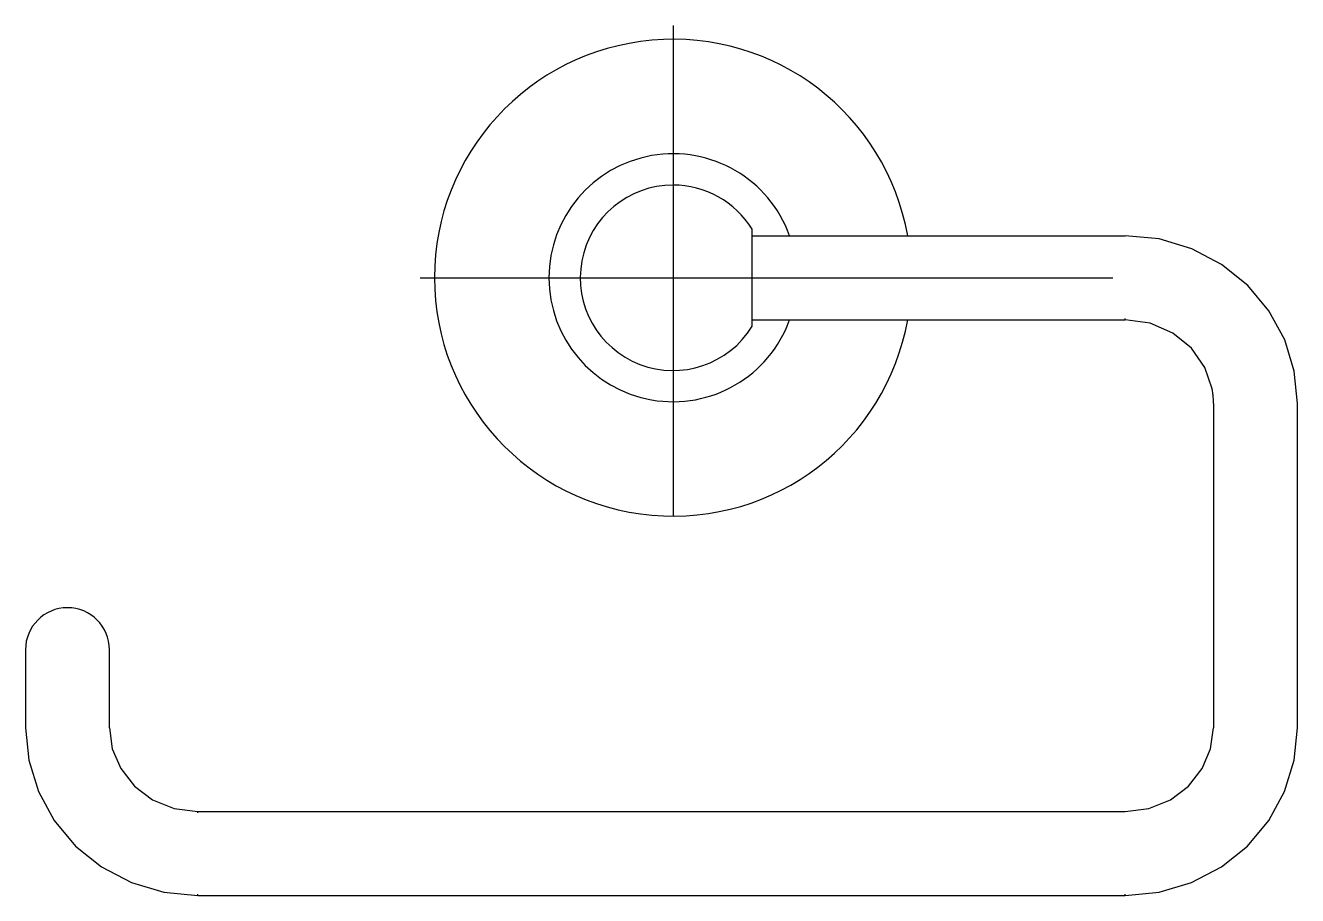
# Model space of a CAD drawing. Extents: x 73.204 to 73.348, y 0.035 to 0.133.
import ezdxf

# ---------------------------------------------------------------- set-up
doc = ezdxf.new("R2010")
doc.units = 0
doc.header["$LTSCALE"] = 0.2
doc.header["$MEASUREMENT"] = 0
doc.linetypes.add('AXES', pattern=[0.54, 0.3, -0.08, 0.08, -0.08])
doc.linetypes.add('CONTINU', pattern=[0])
doc.layers.get('0').update_dxf_attribs({"linetype": 'CONTINUOUS'})
doc.layers.add('DECA_EIXOS', color=5, linetype='AXES')

msp = doc.modelspace()

# ---------------------------------------------------------------- linework, layer by layer
at = {"linetype": 'CONTINU'}
for points in [[(73.30368, 0.10923, 11.255689), (73.30368, 0.09975)], [(73.29037, 0.10923, 5.72504), (73.29037, 0.09975)], [(73.27722, 0.11494, 1.704664), (73.28614, 0.09901)], [(73.28614, 0.10997, 0.260924), (73.27722, 0.11494)], [(73.33812, 0.09099, 0.014009), (73.33807, 0.09149)], [(73.33815, 0.0903, 0.019523), (73.33812, 0.09099)], [(73.20895, 0.06728, 0.414213), (73.20422, 0.06254)], [(73.21369, 0.06254, 0.414211), (73.20895, 0.06728)]]:
    msp.add_lwpolyline(points, format="xyb", dxfattribs=at)
for points in [[(73.28614, 0.10449), (73.28614, 0.10997)], [(73.28614, 0.10923), (73.32819, 0.10923)], [(73.34763, 0.0903), (73.34726, 0.09395), (73.34618, 0.09747), (73.3444, 0.10074), (73.34201, 0.10361), (73.33907, 0.10599), (73.3357, 0.10776), (73.33203, 0.10886), (73.32819, 0.10923)], [(73.28614, 0.09901), (73.28614, 0.10449)], [(73.28614, 0.09975), (73.32819, 0.09975)], [(73.32819, 0.09975), (73.32819, 0.09991)], [(73.33799, 0.09196), (73.33717, 0.09438), (73.33567, 0.09654), (73.33357, 0.09825), (73.33101, 0.09936), (73.32819, 0.09975)], [(73.33802, 0.09178), (73.33799, 0.09196)], [(73.33807, 0.09149), (73.33802, 0.09178)], [(73.33815, 0.0903), (73.33815, 0.05375)], [(73.34763, 0.05375), (73.34763, 0.0903)], [(73.20422, 0.06254), (73.20422, 0.05375)], [(73.21369, 0.05375), (73.21369, 0.06254)], [(73.20422, 0.05375), (73.20458, 0.05008), (73.20568, 0.04655), (73.20746, 0.04328), (73.20987, 0.0404), (73.2128, 0.03804), (73.21617, 0.03628), (73.21983, 0.03519), (73.22365, 0.03482)], [(73.21369, 0.05375), (73.21401, 0.05138), (73.21496, 0.04914), (73.2165, 0.04717), (73.21855, 0.04563), (73.22099, 0.04464), (73.22365, 0.04429)], [(73.32819, 0.04429), (73.33085, 0.04464), (73.33329, 0.04563), (73.33534, 0.04717), (73.33688, 0.04914), (73.33783, 0.05138), (73.33815, 0.05375)], [(73.32819, 0.03482), (73.33202, 0.03519), (73.33568, 0.03628), (73.33904, 0.03804), (73.34198, 0.0404), (73.34438, 0.04328), (73.34617, 0.04655), (73.34726, 0.05008), (73.34763, 0.05375)], [(73.22365, 0.04429), (73.32819, 0.04429)], [(73.22365, 0.04413), (73.22365, 0.04429)], [(73.22365, 0.03482), (73.22365, 0.03498)], [(73.22365, 0.03482), (73.32819, 0.03482)], [(73.32819, 0.03482), (73.32819, 0.03498)]]:
    msp.add_lwpolyline(points, dxfattribs=at)
at = {"layer": 'DECA_EIXOS'}
for points in [[(73.27722, 0.13294), (73.27722, 0.07761)], [(73.24871, 0.10449), (73.3268, 0.10449)]]:
    msp.add_lwpolyline(points, dxfattribs=at)

doc.saveas('drawing.dxf')
